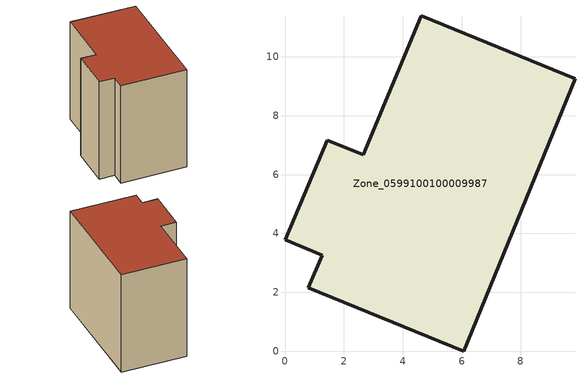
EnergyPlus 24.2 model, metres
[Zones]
Zone_0599100100009987
 floor ground (C_G): 6.06,0 0.8,2.15 1.26,3.26 0,3.78 1.43,7.17 2.66,6.67 4.62,11.39 9.84,9.25 z0.43
 wall outside (C_F): 2.66,6.67 1.43,7.17 0,3.78 1.26,3.26 0.8,2.15 6.06,0 9.84,9.25 4.62,11.39 2.66,6.67 z0.43:9.6
 roof outside (C_R): 6.06,0 9.84,9.25 4.62,11.39 2.66,6.67 1.43,7.17 0,3.78 1.26,3.26 0.8,2.15 z9.6
[BUILDING]
Pand.0599100100009987: North Axis=0; Terrain=City; Loads Convergence Tolerance Value=0.04; Temperature Convergence Tolerance Value=0.4; Solar Distribution=FullExterior; Maximum Number of Warmup Days=25; Minimum Number of Warmup Days=1
[Site:Location]
Rotterdam.The.Hague.AP_ZH_NLD Design_Conditions: Latitude=51.96; Longitude=4.45; Time Zone=1; Elevation=-4.5
[SITE:GROUNDTEMPERATURE:BUILDINGSURFACE]
18, 18, 18, 18, 18, 18, 18, 18, 18, 18, 18, 18
[MATERIAL] Thermal Absorptance=0.9; Solar Absorptance=0.7; Visible Absorptance=0.7
Name | Roughness | Thickness | Conductivity | Density | Specific Heat
G.TC.2015-2018 | MediumSmooth | 0.15 | 0.0428571 | 540 | 1210
F.TC.2015-2018 | Rough | 0.3 | 0.0666667 | 1920 | 840
R.TC.2015-2018 | MediumRough | 0.2 | 0.0333333 | 1500 | 1000
[CONSTRUCTION]
C_G: G.TC.2015-2018
C_F: F.TC.2015-2018
C_R: R.TC.2015-2018
[ZONE]
Zone_0599100100009987: Type=1; Multiplier=1; Ceiling Height=Autocalculate; Volume=Autocalculate; Floor Area=autocalculate; Part of Total Floor Area=Yes
[ZONEINFILTRATION:DESIGNFLOWRATE]
Infil_Zone_0599100100009987: Zone or ZoneList or Space or SpaceList=Zone_0599100100009987; Schedule=AlwaysOn; Design Flow Rate Calculation Method=Flow/Area; Flow Rate per Floor Area=0.0015; Constant Term Coefficient=1; Temperature Term Coefficient=0; Velocity Term Coefficient=0; Velocity Squared Term Coefficient=0
[HVACTEMPLATE:ZONE:IDEALLOADSAIRSYSTEM]
Zone_0599100100009987: Maximum Heating Supply Air Temperature=50; Minimum Cooling Supply Air Temperature=13; Maximum Heating Supply Air Humidity Ratio=0.0156; Minimum Cooling Supply Air Humidity Ratio=0.0077; Heating Limit=NoLimit; Cooling Limit=NoLimit; Dehumidification Control Type=ConstantSensibleHeatRatio; Cooling Sensible Heat Ratio=0.7; Dehumidification Setpoint=60; Humidification Control Type=None; Humidification Setpoint=30; Outdoor Air Method=None; Outdoor Air Flow Rate per Person=0.00944; Outdoor Air Flow Rate per Zone Floor Area=0; Outdoor Air Flow Rate per Zone=0; Demand Controlled Ventilation Type=None; Outdoor Air Economizer Type=NoEconomizer; Heat Recovery Type=None; Sensible Heat Recovery Effectiveness=0.7; Latent Heat Recovery Effectiveness=0.65
[ZONECONTROL:THERMOSTAT]
ThermostatControl_Zone_0599100100009987: Zone or ZoneList=Zone_0599100100009987; Control Type Schedule=DualSetpointControlType; Control 1=Thermostat_Zone_0599100100009987; Temperature Difference Between Cutout And Setpoint=0
[THERMOSTATSETPOINT:DUALSETPOINT]
Thermostat_Zone_0599100100009987: Heating Setpoint Temperature Schedule=HeatingSetpoint_Zone_0599100100009987; Cooling Setpoint Temperature Schedule=CoolingSetpoint_Zone_0599100100009987
[SCHEDULE:COMPACT]
HeatingSetpoint_Zone_0599100100009987: Through: 12/31, For: AllDays, Until: 24:00, 21
CoolingSetpoint_Zone_0599100100009987: Through: 12/31, For: AllDays, Until: 24:00, 24
DualSetpointControlType: Through: 12/31, For: AllDays, Until: 24:00, 4
AlwaysOn: Through: 12/31, For: AllDays, Until: 24:00, 1
